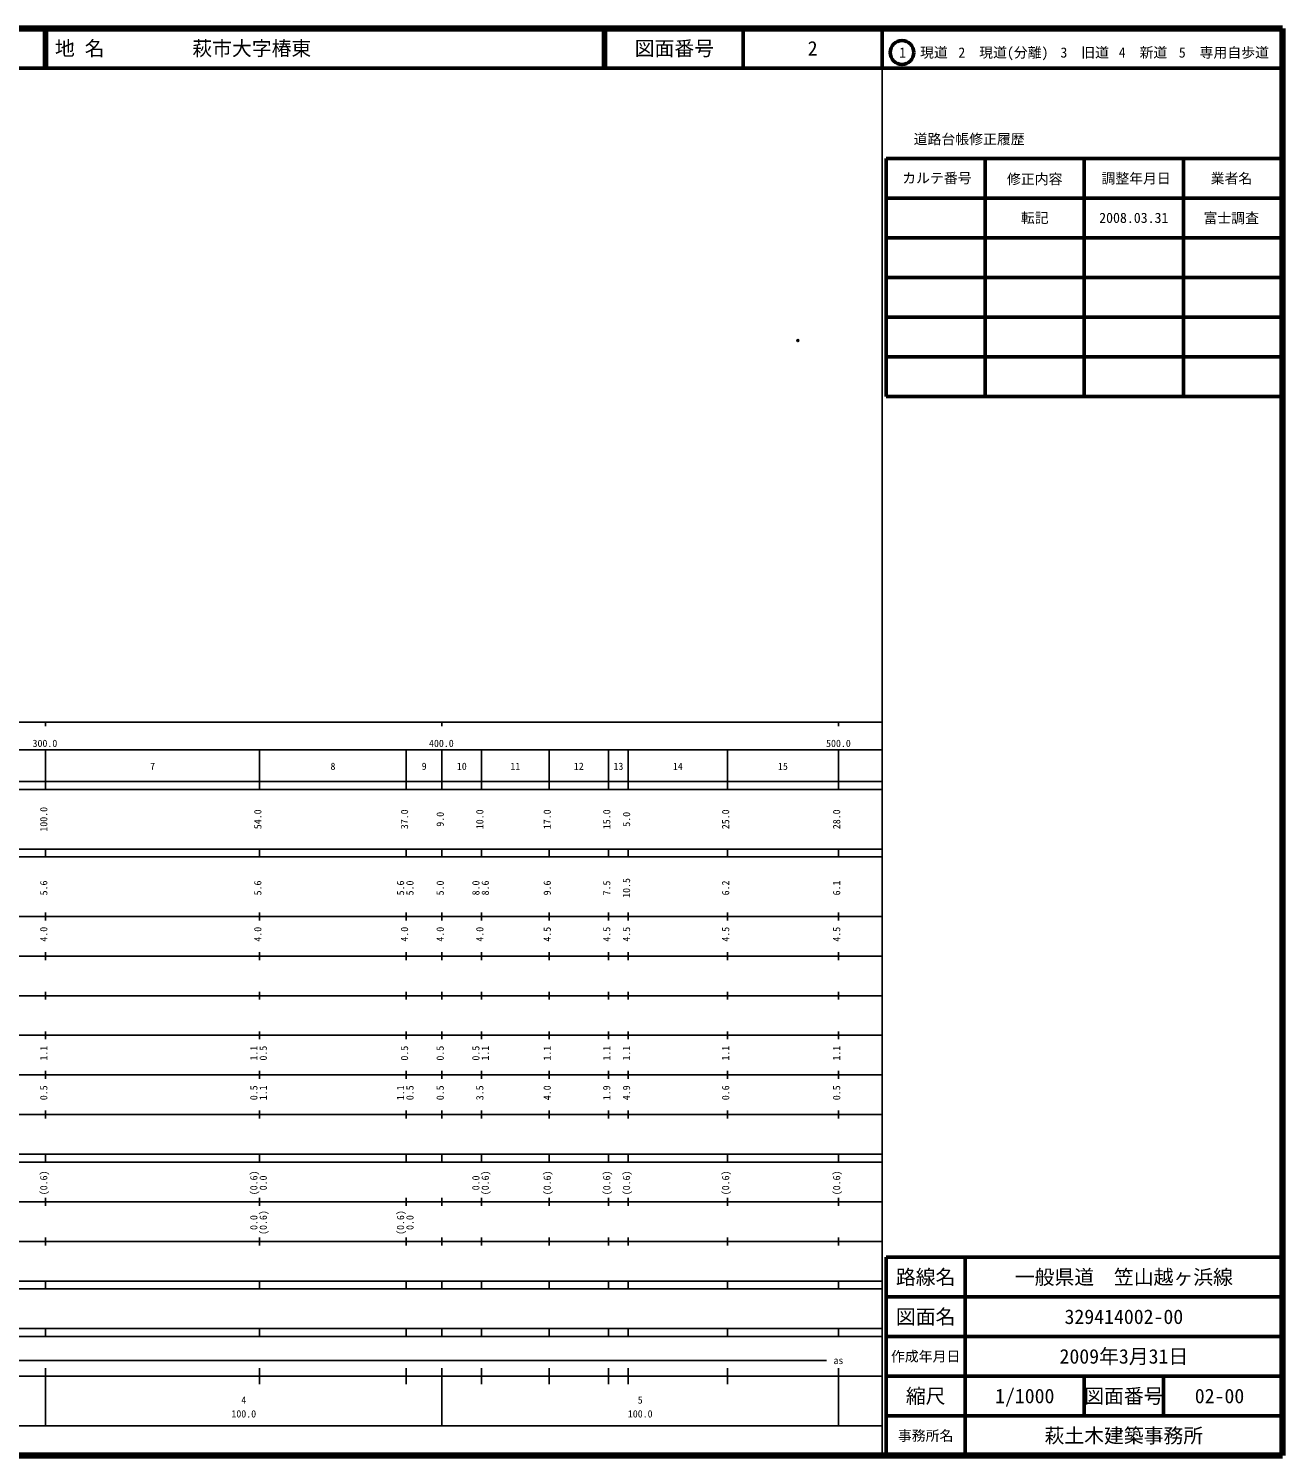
# Model space of a CAD drawing. Units: millimetres on the paper. Extents: x 40 to 680, y 20 to 380.
# Drawn here: x 363.7 to 680, y 20 to 380 of the extents above; entities that cross this region are included whole.
import ezdxf
from ezdxf.enums import TextEntityAlignment as Align

# ---------------------------------------------------------------- set-up
doc = ezdxf.new("R2010")
doc.units = ezdxf.units.MM
doc.header["$PDMODE"] = 32
doc.header["$PDSIZE"] = 0.5
doc.layers.add('M-OTRS', color=6, linetype='Continuous')
doc.layers.add('M-TTL-TXT', color=7, linetype='Continuous')
for name, color, linetype, lineweight in [('M-TTL', 2, 'Continuous', 140), ('M-TTL-BAND', 7, 'Continuous', 25), ('M-TTL-FRAM', 2, 'Continuous', 50), ('M-TTL-LINE', 7, 'Continuous', 50)]:
    doc.layers.add(name, color=color, linetype=linetype, lineweight=lineweight)
doc.styles.add('ＭＳ ゴシック', font='')
doc.styles.get('ＭＳ ゴシック').set_extended_font_data('MS Gothic')

msp = doc.modelspace()

# ---------------------------------------------------------------- linework, layer by layer
at = {"layer": 'M-OTRS'}
msp.add_point((557.774, 301.275), dxfattribs=at)
at = {"layer": 'M-TTL'}
for p, q in [((680, 380), (40, 380)), ((680, 20), (680, 380)), ((40, 20), (680, 20))]:
    msp.add_line(p, q, dxfattribs=at)
at = {"layer": 'M-TTL-BAND'}
for p, q in [((579, 20), (579, 370)), ((40, 205), (579, 205)), ((368, 205), (368, 204)), ((468, 205), (468, 204)), ((568, 205), (568, 204)), ((68, 198), (579, 198)), ((368, 188), (368, 198)), ((422, 188), (422, 198)), ((459, 188), (459, 198)), ((468, 188), (468, 198)), ((478, 188), (478, 198)), ((495, 188), (495, 198)), ((510, 188), (510, 198)), ((515, 188), (515, 198)), ((540, 188), (540, 198)), ((568, 188), (568, 198)), ((40, 190), (579, 190)), ((40, 188), (579, 188)), ((40, 173), (579, 173)), ((368, 171), (368, 173)), ((422, 171), (422, 173)), ((459, 171), (459, 173)), ((468, 171), (468, 173)), ((478, 171), (478, 173)), ((495, 171), (495, 173)), ((510, 171), (510, 173)), ((515, 171), (515, 173)), ((540, 171), (540, 173)), ((568, 171), (568, 173)), ((40, 171), (579, 171)), ((40, 156), (579, 156)), ((368, 155), (368, 157)), ((422, 155), (422, 157)), ((459, 155), (459, 157)), ((468, 155), (468, 157)), ((478, 155), (478, 157)), ((495, 155), (495, 157)), ((510, 155), (510, 157)), ((515, 155), (515, 157)), ((540, 155), (540, 157)), ((568, 155), (568, 157)), ((46, 146), (579, 146)), ((368, 145), (368, 147)), ((422, 145), (422, 147)), ((459, 145), (459, 147)), ((468, 145), (468, 147)), ((478, 145), (478, 147)), ((495, 145), (495, 147)), ((510, 145), (510, 147)), ((515, 145), (515, 147)), ((540, 145), (540, 147)), ((568, 145), (568, 147)), ((368, 135), (368, 137)), ((422, 135), (422, 137)), ((459, 135), (459, 137)), ((468, 135), (468, 137)), ((478, 135), (478, 137)), ((495, 135), (495, 137)), ((510, 135), (510, 137)), ((515, 135), (515, 137)), ((540, 135), (540, 137)), ((568, 135), (568, 137)), ((52, 136), (579, 136)), ((46, 126), (579, 126)), ((368, 125), (368, 127)), ((422, 125), (422, 127)), ((459, 125), (459, 127)), ((468, 125), (468, 127)), ((478, 125), (478, 127)), ((495, 125), (495, 127)), ((510, 125), (510, 127)), ((515, 125), (515, 127)), ((540, 125), (540, 127)), ((568, 125), (568, 127)), ((52, 116), (579, 116)), ((368, 115), (368, 117)), ((422, 115), (422, 117)), ((459, 115), (459, 117)), ((468, 115), (468, 117)), ((478, 115), (478, 117)), ((495, 115), (495, 117)), ((510, 115), (510, 117)), ((515, 115), (515, 117)), ((540, 115), (540, 117)), ((568, 115), (568, 117)), ((46, 106), (579, 106)), ((368, 105), (368, 107)), ((422, 105), (422, 107)), ((459, 105), (459, 107)), ((468, 105), (468, 107)), ((478, 105), (478, 107)), ((495, 105), (495, 107)), ((510, 105), (510, 107)), ((515, 105), (515, 107)), ((540, 105), (540, 107)), ((568, 105), (568, 107)), ((40, 96), (579, 96)), ((40, 94), (579, 94)), ((368, 94), (368, 96)), ((422, 94), (422, 96)), ((459, 94), (459, 96)), ((468, 94), (468, 96)), ((478, 94), (478, 96)), ((495, 94), (495, 96)), ((510, 94), (510, 96)), ((515, 94), (515, 96)), ((540, 94), (540, 96)), ((568, 94), (568, 96)), ((49, 84), (579, 84)), ((368, 83), (368, 85)), ((422, 83), (422, 85)), ((459, 83), (459, 85)), ((468, 83), (468, 85)), ((478, 83), (478, 85)), ((495, 83), (495, 85)), ((510, 83), (510, 85)), ((515, 83), (515, 85)), ((540, 83), (540, 85)), ((568, 83), (568, 85)), ((40, 74), (579, 74)), ((368, 73), (368, 75)), ((422, 73), (422, 75)), ((459, 73), (459, 75)), ((468, 73), (468, 75)), ((478, 73), (478, 75)), ((495, 73), (495, 75)), ((510, 73), (510, 75)), ((515, 73), (515, 75)), ((540, 73), (540, 75)), ((568, 73), (568, 75)), ((40, 64), (579, 64)), ((40, 62), (579, 62)), ((368, 62), (368, 64)), ((422, 62), (422, 64)), ((459, 62), (459, 64)), ((468, 62), (468, 64)), ((478, 62), (478, 64)), ((495, 62), (495, 64)), ((510, 62), (510, 64)), ((515, 62), (515, 64)), ((540, 62), (540, 64)), ((568, 62), (568, 64)), ((40, 52), (579, 52)), ((368, 50), (368, 52)), ((422, 50), (422, 52)), ((459, 50), (459, 52)), ((468, 50), (468, 52)), ((478, 50), (478, 52)), ((495, 50), (495, 52)), ((510, 50), (510, 52)), ((515, 50), (515, 52)), ((540, 50), (540, 52)), ((568, 50), (568, 52)), ((40, 50), (579, 50)), ((71, 44), (565, 44)), ((40, 40), (579, 40)), ((368, 27.5), (368, 42)), ((422, 38), (422, 42)), ((459, 38), (459, 42)), ((468, 27.5), (468, 42)), ((478, 38), (478, 42)), ((495, 38), (495, 42)), ((510, 38), (510, 42)), ((515, 38), (515, 42)), ((540, 38), (540, 42)), ((568, 27.5), (568, 42)), ((68, 27.5), (579, 27.5))]:
    msp.add_line(p, q, dxfattribs=at)
at = {"layer": 'M-TTL-FRAM'}
for p, q in [((580, 347.197), (580, 287.197)), ((580, 347.197), (680, 347.197)), ((580, 287.197), (680, 287.197)), ((680, 70), (580, 70)), ((580, 70), (580, 20))]:
    msp.add_line(p, q, dxfattribs=at)
at = {"layer": 'M-TTL-LINE'}
for p, q in [((367.75, 380), (367.75, 370)), ((368.25, 380), (368.25, 370)), ((508.747, 380), (508.747, 370)), ((509.247, 380), (509.247, 370)), ((543.997, 380), (543.997, 370)), ((579, 380), (579, 370)), ((40, 370), (680, 370)), ((605, 347.197), (605, 287.197)), ((630, 347.197), (630, 287.197)), ((655, 347.197), (655, 287.197)), ((580, 337.197), (680, 337.197)), ((580, 327.197), (680, 327.197)), ((580, 317.197), (680, 317.197)), ((580, 307.197), (680, 307.197)), ((580, 297.197), (680, 297.197)), ((600, 70), (600, 20)), ((680, 60), (580, 60)), ((680, 50), (580, 50)), ((680, 40), (580, 40)), ((630, 40), (630, 30)), ((650, 40), (650, 30)), ((680, 30), (580, 30))]:
    msp.add_line(p, q, dxfattribs=at)
msp.add_circle((584.031, 373.958), 3, dxfattribs=at)

# ---------------------------------------------------------------- texts
at = {"layer": 'M-TTL-BAND', "style": 'ＭＳ ゴシック'}
for s, p in [('300.0', (367.844, 198.195)), ('400.0', (467.844, 198.195)), ('500.0', (568, 198.195)), ('7', (395, 192.405)), ('8', (440.5, 192.405)), ('9', (463.5, 192.405)), ('10', (473, 192.405)), ('11', (486.5, 192.405)), ('12', (502.5, 192.405)), ('13', (512.5, 192.405)), ('14', (527.5, 192.405)), ('15', (554, 192.405)), ('as', (568, 42.5)), ('4', (418, 32.523)), ('5', (518, 32.523)), ('100.0', (418, 29.033)), ('100.0', (518, 29.033))]:
    msp.add_text(s, height=1.833, dxfattribs=at).set_placement(p, align=Align.BOTTOM_CENTER)
for s, p in [('100.0', (369, 180.5)), ('54.0', (423, 180.5)), ('37.0', (460, 180.5)), ('9.0', (469, 180.5)), ('10.0', (479, 180.5)), ('17.0', (496, 180.5)), ('15.0', (511, 180.5)), ('5.0', (516, 180.5)), ('25.0', (541, 180.5)), ('28.0', (569, 180.5)), ('5.6', (369, 163.174)), ('5.6', (423, 163.174)), ('5.6', (459, 163.174)), ('5.0', (461.37, 163.174)), ('5.0', (469, 163.174)), ('8.0', (478, 163.174)), ('8.6', (480.37, 163.174)), ('9.6', (496, 163.174)), ('7.5', (511, 163.174)), ('10.5', (516, 163.174)), ('6.2', (541, 163.174)), ('6.1', (569, 163.174)), ('4.0', (369, 151.5)), ('4.0', (423, 151.5)), ('4.0', (460, 151.5)), ('4.0', (469, 151.5)), ('4.0', (479, 151.5)), ('4.5', (496, 151.5)), ('4.5', (511, 151.5)), ('4.5', (516, 151.5)), ('4.5', (541, 151.5)), ('4.5', (569, 151.5)), ('1.1', (369, 121.5)), ('1.1', (422, 121.5)), ('0.5', (424.37, 121.5)), ('0.5', (460, 121.5)), ('0.5', (469, 121.5)), ('0.5', (478, 121.5)), ('1.1', (480.37, 121.5)), ('1.1', (496, 121.5)), ('1.1', (511, 121.5)), ('1.1', (516, 121.5)), ('1.1', (541, 121.5)), ('1.1', (569, 121.5)), ('0.5', (369, 111.5)), ('0.5', (422, 111.5)), ('1.1', (424.37, 111.5)), ('1.1', (459, 111.5)), ('0.5', (461.37, 111.5)), ('0.5', (469, 111.5)), ('3.5', (479, 111.5)), ('4.0', (496, 111.5)), ('1.9', (511, 111.5)), ('4.9', (516, 111.5)), ('0.6', (541, 111.5)), ('0.5', (569, 111.5)), ('(0.6)', (369, 88.764)), ('(0.6)', (422, 88.764)), ('0.0', (424.37, 88.764)), ('0.0', (478, 88.764)), ('(0.6)', (480.37, 88.764)), ('(0.6)', (496, 88.764)), ('(0.6)', (511, 88.764)), ('(0.6)', (516, 88.764)), ('(0.6)', (541, 88.764)), ('(0.6)', (569, 88.764)), ('0.0', (422, 78.764)), ('(0.6)', (424.37, 78.764)), ('(0.6)', (459, 78.764)), ('0.0', (461.37, 78.764))]:
    msp.add_text(s, height=1.833, rotation=90, dxfattribs=at).set_placement(p, align=Align.BOTTOM_CENTER)
at = {"layer": 'M-TTL-TXT', "style": 'ＭＳ ゴシック'}
for s, p in [('地 名', (370.38, 375)), ('萩市大字椿東', (405.024, 375))]:
    msp.add_text(s, height=3.666, dxfattribs=at).set_placement(p, align=Align.MIDDLE_LEFT)
for s, height, p in [('図面番号', 3.666, (526.622, 375)), ('2', 3.666, (561.497, 375)), ('1\u3000現道', 2.566, (589.448, 373.958)), ('2\u3000現道(分離)', 2.566, (609.619, 373.958)), ('3\u3000旧道', 2.566, (630.121, 373.958)), ('4\u3000新道', 2.566, (644.824, 373.958)), ('5\u3000専用自歩道', 2.566, (665.228, 373.958)), ('道路台帳修正履歴', 2.566, (600.968, 352.113)), ('カルテ番号', 2.566, (592.839, 342.277)), ('修正内容', 2.566, (617.509, 342.023)), ('調整年月日', 2.566, (643.089, 342.197)), ('業者名', 2.566, (667.134, 342.197)), ('転記', 2.566, (617.5, 332.245)), ('2008.03.31', 2.566, (642.5, 332.245)), ('富士調査', 2.566, (667.077, 332.189)), ('路線名', 3.666, (590, 65)), ('路線名', 3.666, (590, 65)), ('一般県道\u3000笠山越ヶ浜線', 3.666, (640, 65)), ('図面名', 3.666, (590, 55)), ('図面名', 3.666, (590, 55)), ('329414002-00', 3.666, (640, 55)), ('2009年3月31日', 3.666, (640, 45)), ('作成年月日', 2.566, (590, 45)), ('作成年月日', 2.566, (590, 45)), ('縮尺', 3.666, (590, 35)), ('縮尺', 3.666, (590, 35)), ('1/1000', 3.666, (615, 35)), ('図面番号', 3.666, (640, 35)), ('図面番号', 3.666, (640, 35)), ('02-00', 3.666, (664.125, 35)), ('事務所名', 2.566, (590, 25)), ('事務所名', 2.566, (590, 25)), ('萩土木建築事務所', 3.666, (640, 25))]:
    msp.add_text(s, height=height, dxfattribs=at).set_placement(p, align=Align.MIDDLE_CENTER)

doc.saveas('drawing.dxf')
